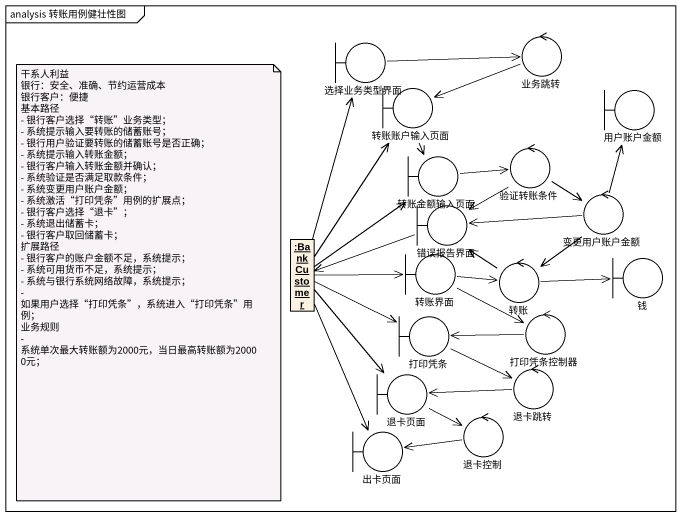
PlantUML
@startuml
mainframe analysis 转账用例健壮性图
allowmixing
hide circle
hide empty members
boundary 选择业务类型界面
control 业务跳转
boundary 转账账户输入页面
boundary 用户账户金额
boundary 转账金额输入页面
control 验证转账条件
boundary 错误报告界面
control 变更用户账户金额
object ":BankCustomer" as BankCustomer
boundary 转账界面
control 转账
boundary 钱
boundary 打印凭条
control 打印凭条控制器
boundary 退卡页面
control 退卡跳转
boundary 出卡页面
control 退卡控制
选择业务类型界面 -right-> 业务跳转
业务跳转 -left-> 转账账户输入页面
转账账户输入页面 --> 转账金额输入页面
转账金额输入页面 -right-> 验证转账条件
验证转账条件 --> 错误报告界面
验证转账条件 --> 变更用户账户金额
错误报告界面 -left-> BankCustomer
变更用户账户金额 -up-> 用户账户金额
变更用户账户金额 -left-> 错误报告界面
变更用户账户金额 --> 转账
BankCustomer -up-> 选择业务类型界面
BankCustomer -up-> 转账账户输入页面
BankCustomer -up-> 转账金额输入页面
BankCustomer -right-> 转账界面
BankCustomer -right-> 打印凭条
BankCustomer --> 退卡页面
BankCustomer --> 出卡页面
转账界面 -right-> 转账
转账界面 -right-> 打印凭条控制器
转账 -up-> 错误报告界面
转账 -right-> 钱
打印凭条 -right-> 退卡跳转
打印凭条控制器 -left-> 打印凭条
退卡页面 -right-> 退卡控制
退卡跳转 -left-> 退卡页面
退卡控制 -left-> 出卡页面
note as N1
  干系人利益
  银行：安全、准确、节约运营成本
  银行客户：便捷
  基本路径
  - 银行客户选择“转账”业务类型；
  - 系统提示输入要转账的储蓄账号；
  - 银行用户验证要转账的储蓄账号是否正确；
  - 系统提示输入转账金额；
  - 银行客户输入转账金额并确认；
  - 系统验证是否满足取款条件；
  - 系统变更用户账户金额；
  - 系统激活“打印凭条”用例的扩展点；
  - 银行客户选择“退卡”；
  - 系统退出储蓄卡；
  - 银行客户取回储蓄卡；
  扩展路径
  - 银行客户的账户金额不足，系统提示；
  - 系统可用货币不足，系统提示；
  - 系统与银行系统网络故障，系统提示；
  - 如果用户选择“打印凭条”，系统进入“打印凭条”用例；
  业务规则
  - 系统单次最大转账额为2000元，当日最高转账额为20000元；
end note
@enduml
